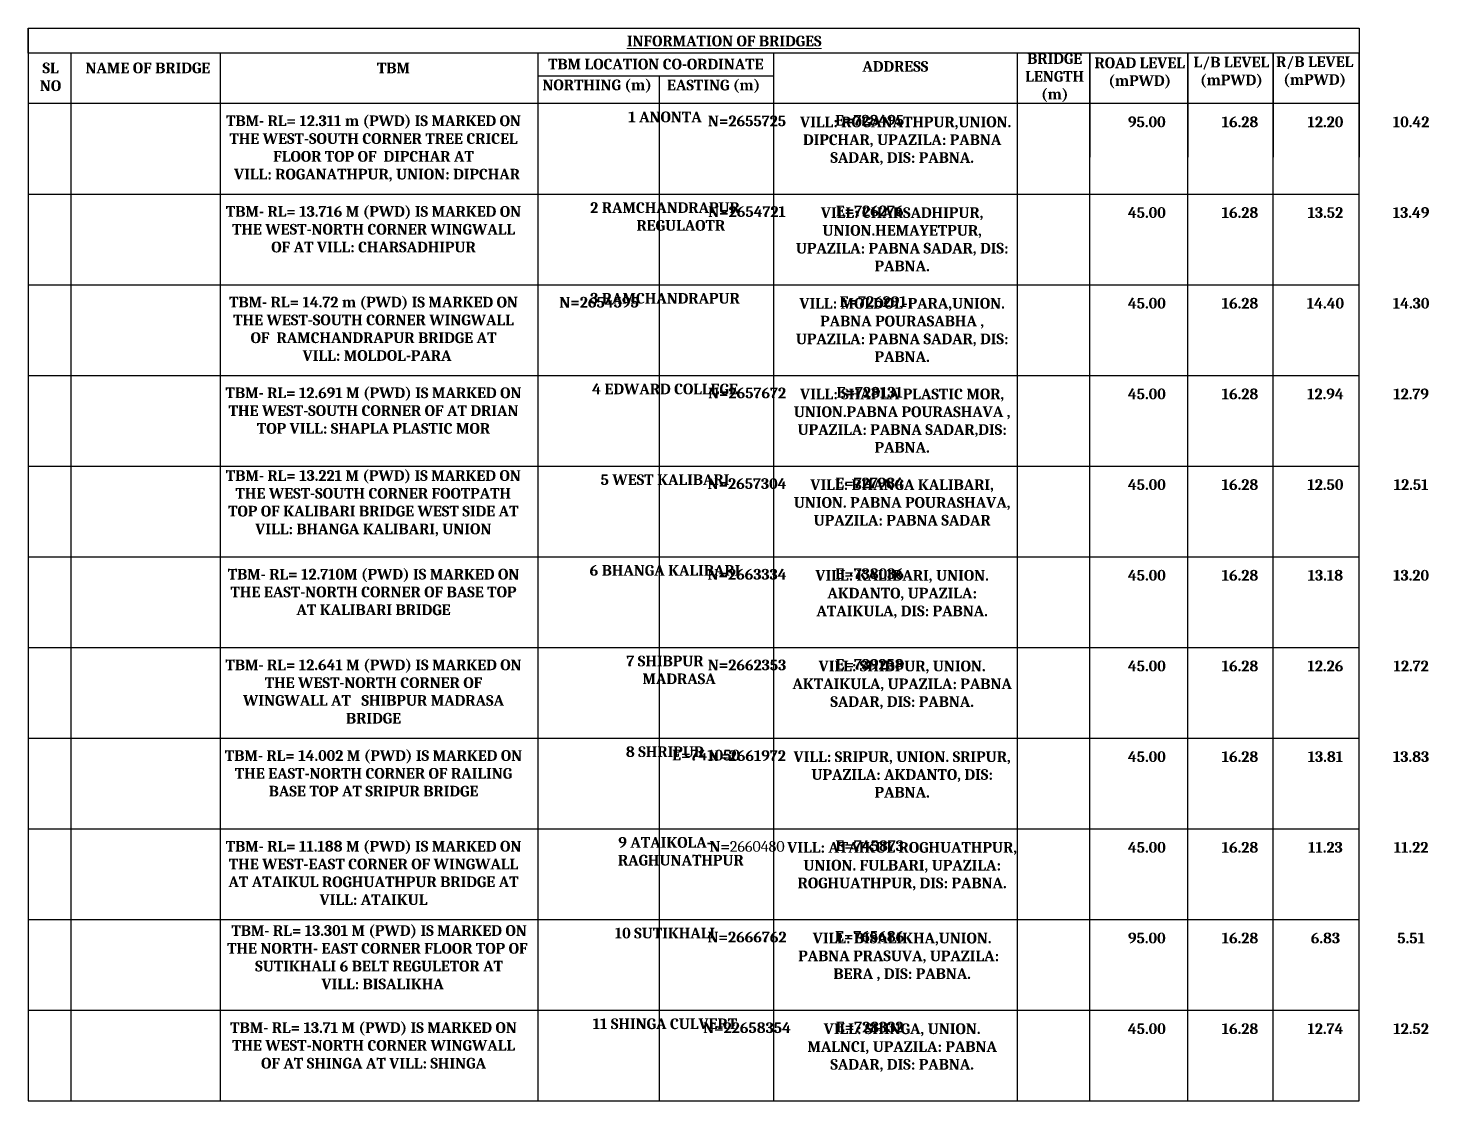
# Model space of a CAD drawing. Header units: millimetres. Extents: x 660635 to 3602845, y -5478610 to -489530.
# Drawn here: x 660635 to 975850, y -3145231 to -2903922 of the extents above; entities that cross this region are included whole.
import ezdxf

# ---------------------------------------------------------------- set-up
doc = ezdxf.new("R2010")
doc.units = ezdxf.units.MM
doc.header["$LTSCALE"] = 25
doc.header["$MEASUREMENT"] = 0
doc.layers.add('Text-5', color=6, linetype='Continuous', lineweight=9)
doc.styles.add('tynrb', font='timesbd.ttf')

msp = doc.modelspace()

# ---------------------------------------------------------------- linework, layer by layer
at = {"layer": 'Text-5', "color": 0, "lineweight": -2, "ltscale": 100}
for p, q in [((660634.867, -2903922.157), (960106.533, -2903922.157)), ((660634.867, -2909588.823), (660634.867, -2903922.157)), ((660634.867, -2903922.157), (660634.867, -3145230.509)), ((960106.533, -2903922.157), (960106.533, -2909588.823)), ((960106.533, -2903922.157), (960106.533, -2909588.823)), ((960106.533, -2909588.823), (660634.867, -2909588.823)), ((670245.633, -2909588.823), (670245.633, -3145230.509)), ((703837.291, -2909588.823), (703837.291, -3145230.509)), ((775311.35, -2909588.823), (775311.35, -3145230.509)), ((828400.953, -2909588.823), (828400.953, -3145230.509)), ((883177.15, -2909588.823), (883177.15, -3145230.509)), ((899523.162, -3145230.509), (899523.162, -2909588.823)), ((899523.162, -2909588.823), (899523.162, -2932973.508)), ((921605.757, -3145230.509), (921605.757, -2909588.823)), ((921605.757, -2909588.823), (921605.757, -2932973.508)), ((940823.786, -3145230.509), (940823.786, -2909588.823)), ((940823.786, -2909588.823), (940823.786, -2932973.508)), ((960106.533, -3145230.509), (960106.533, -2909588.823)), ((960106.533, -2909588.823), (960106.533, -2932973.508)), ((775311.35, -2914670.266), (828322.411, -2914670.266)), ((802679.033, -2914670.266), (802679.033, -3145230.509)), ((960106.533, -2920885.382), (660634.867, -2920885.382)), ((660634.867, -2941280.394), (960106.533, -2941280.394)), ((660634.867, -2961675.405), (960106.533, -2961675.405)), ((660634.867, -2982070.417), (960106.533, -2982070.417)), ((660634.867, -3002465.428), (960106.533, -3002465.428)), ((660634.867, -3022860.44), (960106.533, -3022860.44)), ((660634.867, -3043255.451), (960106.533, -3043255.451)), ((660634.867, -3063650.463), (960106.533, -3063650.463)), ((660634.867, -3084045.474), (960106.533, -3084045.474)), ((660634.867, -3104440.486), (960106.533, -3104440.486)), ((660634.867, -3124835.497), (960106.533, -3124835.497)), ((660634.867, -3145230.509), (960106.533, -3145230.509))]:
    msp.add_line(p, q, dxfattribs=at)

# ---------------------------------------------------------------- texts
at = {"layer": 'Text-5', "color": 0, "attachment_point": 2, "style": 'tynrb'}
for s, insert, char_height, width in [('{\\fCambria|b1|i0|c0|p18;\\H1.3333x;\\LINFORMATION OF BRIDGES}', (817275.894, -2905641.715), 1800, 136930.75343), ('{\\fCambria|b1|i0|c0|p18;\\H1.3333x;SL NO}', (665709.209, -2911692.283), 1800, 6141.17667), ('{\\fCambria|b1|i0|c0|p18;\\H1.3333x;NAME OF BRIDGE}', (687599.095, -2911692.283), 1800, 48175.04394), ('{\\fCambria|b1|i0|c0|p18;\\H1.3333x;TBM}', (742865.819, -2911692.283), 1800, 48175.04394), ('{\\fCambria|b1|i0|c0|p18;\\H1.3333x;TBM LOCATION CO-ORDINATE}', (801883.779, -2910835.446), 1800, 58980.72694), ('{\\fCambria|b1|i0|c0|p18;\\H1.3333x;ADDRESS}', (855786.825, -2911353.283), 1800, 48175.04394), ('{\\fCambria|b1|i0|c0|p18;\\H1.3333x;BRIDGE LENGTH (m)}', (891644.951, -2909588.823), 1800, 18638.93053), ('{\\fCambria|b1|i0|c0|p18;\\H1.3333x;ROAD LEVEL (mPWD)}', (910772.853, -2910548.972), 1800, 26576.6144), ('{\\fCambria|b1|i0|c0|p18;\\H1.3333x;L/B LEVEL (mPWD)}', (931398.906, -2910397.068), 1800, 26576.6144), ('{\\fCambria|b1|i0|c0|p18;\\H1.3333x;R/B LEVEL (mPWD)}', (950136.908, -2910299.744), 1800, 26576.6144), ('{\\fCambria|b1|i0|c0|p18;\\H1.3333x;NORTHING (m)}', (788675.73, -2915509.928), 1800, 48175.04394), ('{\\fCambria|b1|i0|c0|p18;\\H1.3333x;EASTING (m)}', (814894.778, -2915549.248), 1800, 48175.04394), ('{\\fCambria|b1|i0|c0|p18;\\H1.3333x;1^IANONTA}', (803951.302, -2922714.472), 1800, 277473.72049), ('{\\fCambria|b1|i0|c0|p18;\\H1.33333x;N=\\A1;2655725\\A0;  \\P\\H0.75x;                           \\P                         }', (822412.897, -2923606.425), 1800, 91261.63833), ('{\\fCambria|b1|i0|c0|p18;\\H1.33333x;  VILL: \\C7;ROGANATHPUR\\C0;,UNION. DIPCHAR, UPAZILA: PABNA SADAR, DIS: PABNA.\\P\\H0.75x;                         \\P\\fRomantic|b0|i0|c2|p2;\\P\\fCambria|b1|i0|c0|p18;\\P\\P\\P\\P                         }', (857312.971, -2923840.413), 1800, 55500.54741), ('{\\fCambria|b1|i0|c0|p18; E=\\A1;728495\\A0;\\P\\P                         }', (849603.71, -2923467.789), 2400, 91261.63833), ('{\\fCambria|b1|i0|c0|p18;\\H1.33333x;95.00}', (912360.984, -2923828.963), 1800, 55500.54741), ('{\\fCambria|b1|i0|c0|p18;\\H1.33333x;16.28}', (933329.789, -2923828.963), 1800, 55500.54741), ('{\\fCambria|b1|i0|c0|p18;\\H1.33333x;12.20}', (952547.819, -2923828.963), 1800, 55500.54741), ('{\\fCambria|b1|i0|c0|p18;\\H1.33333x;10.42}', (971830.566, -2923828.963), 1800, 55500.54741), ('{\\fCambria|b1|i0|c0|p18;\\H1.3333x;2^IRAMCHANDRAPUR\\P         REGULAOTR}', (803951.302, -2943109.483), 1800, 277473.72049), ('{\\fCambria|b1|i0|c0|p18;\\H1.33333x;N=2654721   \\P\\H0.75x;                           \\P                         }', (822412.897, -2944001.436), 1800, 91261.63833), ('{\\fCambria|b1|i0|c0|p18; E=726276\\H1.33333x; \\H0.75x;\\P\\P                         }', (849603.71, -2943862.8), 2400, 91261.63833), ('{\\fCambria|b1|i0|c0|p18;\\H1.33333x;VILL: CHARSADHIPUR, UNION.HEMAYETPUR, UPAZILA: PABNA SADAR, DIS: PABNA.\\P\\H0.75x;                         \\P\\fRomantic|b0|i0|c2|p2;\\P\\fCambria|b1|i0|c0|p18;\\P\\P\\P\\P                         }', (857312.971, -2944235.425), 1800, 48951.35711), ('{\\fCambria|b1|i0|c0|p18;\\H1.33333x;45.00}', (912360.984, -2944223.974), 1800, 55500.54741), ('{\\fCambria|b1|i0|c0|p18;\\H1.33333x;16.28}', (933329.789, -2944223.974), 1800, 55500.54741), ('{\\fCambria|b1|i0|c0|p18;\\H1.33333x;13.52}', (952547.819, -2944223.974), 1800, 55500.54741), ('{\\fCambria|b1|i0|c0|p18;\\H1.33333x;13.49}', (971830.566, -2944223.974), 1800, 55500.54741), ('{\\fCambria|b1|i0|c0|p18;TBM- RL= \\A1;14.72\\A0; m (PWD) IS MARKED ON THE WEST-SOUTH CORNER WINGWALL OF  RAMCHANDRAPUR BRIDGE AT\\fCambria|b1|i0|c186|p18;\\P\\fCambria|b1|i0|c0|p18;  VILL: MOLDOL-PARA   \\P\\P\\A1;\\fTimes New Roman Baltic|b1|i0|c0|p18;\\C256;\\P\\A0;\\fCambria|b1|i0|c0|p18;\\C0;                      \\A1;\\P\\pt14400;\\A0;\\P\\ptz;                         \\P\\P\\P\\P\\P\\P                         }', (738374.002, -2964371.589), 2400, 67225.29935), ('{\\fCambria|b1|i0|c0|p18;N=\\A1;2654595\\A0;  \\P                                                   \\P                         }', (789121.677, -2964396.448), 2400, 91261.63833), ('{\\fCambria|b1|i0|c0|p18;\\H1.3333x;3^IRAMCHANDRAPUR\\P        }', (803951.302, -2963504.495), 1800, 277473.72049), ('{\\fCambria|b1|i0|c0|p18;VILL:^IMOLDOL-PARA,UNION. PABNA POURASABHA , UPAZILA: PABNA SADAR, DIS: PABNA.}', (857312.971, -2964630.437), 2400, 51895.07288), ('{\\fCambria|b1|i0|c0|p18;   E=\\A1;72629\\A0;1}', (849603.71, -2964257.812), 2400, 91261.63833), ('{\\fCambria|b1|i0|c0|p18;\\H1.33333x;45.00}', (912360.984, -2964618.986), 1800, 55500.54741), ('{\\fCambria|b1|i0|c0|p18;\\H1.33333x;16.28}', (933329.789, -2964618.986), 1800, 55500.54741), ('{\\fCambria|b1|i0|c0|p18;\\H1.33333x;14.40}', (952547.819, -2964618.986), 1800, 55500.54741), ('{\\fCambria|b1|i0|c0|p18;\\H1.33333x;14.30}', (971830.566, -2964618.986), 1800, 55500.54741), ('{\\fCambria|b1|i0|c0|p18;\\H1.3333x;4^IEDWARD COLLEGE        }', (803951.302, -2983899.507), 1800, 277473.72049), ('{\\fCambria|b1|i0|c0|p18;\\H1.33333x;N=2657672  \\P\\H0.75x;                           \\P                         }', (822412.897, -2984791.459), 1800, 91261.63833), ('{\\fCambria|b1|i0|c186|p18;\\C7;VILL:^ISHAPLA PLASTIC MOR\\fCambria|b1|i0|c0|p18;\\C0;, UNION.PABNA POURASHAVA , UPAZILA: PABNA SADAR,DIS: PABNA.\\P\\H1.33333x;\\P\\H0.75x;                                                 }', (857312.971, -2985025.448), 2400, 51895.07288), ('{\\fCambria|b1|i0|c0|p18; E=728131\\P\\P                         }', (849603.71, -2984652.823), 2400, 91261.63833), ('{\\fCambria|b1|i0|c0|p18;\\H1.33333x;45.00}', (912360.984, -2985013.997), 1800, 55500.54741), ('{\\fCambria|b1|i0|c0|p18;\\H1.33333x;16.28}', (933329.789, -2985013.997), 1800, 55500.54741), ('{\\fCambria|b1|i0|c0|p18;\\H1.33333x;12.94}', (952547.819, -2985013.997), 1800, 55500.54741), ('{\\fCambria|b1|i0|c0|p18;\\H1.33333x;12.79}', (971830.566, -2985013.997), 1800, 55500.54741), ('{\\fCambria|b1|i0|c0|p18;\\H1.3333x;5^IWEST KALIBARI         }', (803951.302, -3004294.518), 1800, 277473.72049), ('{\\fCambria|b1|i0|c0|p18;\\H1.33333x;N=2657304  \\P\\H0.75x;                           \\P                         }', (822412.897, -3005186.471), 1800, 91261.63833), ('{\\fCambria|b1|i0|c0|p18;\\H1.33333x;VILL: \\C7;BHANGA\\fCambria|b1|i0|c186|p18; \\fCambria|b1|i0|c0|p18;KALIBARI\\C0;, UNION. PABNA POURASHAVA, UPAZILA: PABNA SADAR\\H0.75x;                         \\P\\fRomantic|b0|i0|c2|p2;\\P\\fCambria|b1|i0|c0|p18;\\P\\P\\P\\P                         }', (857312.971, -3005420.46), 1800, 53117.63821), ('{\\fCambria|b1|i0|c0|p18; E=727984\\P\\P                         }', (849603.71, -3005047.835), 2400, 91261.63833), ('{\\fCambria|b1|i0|c0|p18;\\H1.33333x;45.00}', (912360.984, -3005409.009), 1800, 55500.54741), ('{\\fCambria|b1|i0|c0|p18;\\H1.33333x;16.28}', (933329.789, -3005409.009), 1800, 55500.54741), ('{\\fCambria|b1|i0|c0|p18;\\H1.33333x;12.50}', (952547.819, -3005409.009), 1800, 55500.54741), ('{\\fCambria|b1|i0|c0|p18;\\H1.33333x;12.51}', (971830.566, -3005409.009), 1800, 55500.54741), ('{\\fCambria|b1|i0|c0|p18;\\H1.3333x;6^IBHANGA KALIBARI        }', (803951.302, -3024689.53), 1800, 277473.72049), ('{\\fCambria|b1|i0|c0|p18;\\H1.33333x;N=\\A1;\\C256;\\c0;2663334\\A0;\\C0; \\P\\H0.75x;                           \\P                         }', (822412.897, -3025581.482), 1800, 91261.63833), ('{\\fCambria|b1|i0|c0|p18;\\H1.33333x;\\C256;\\c0;VILL: KALIBARI, UNION. AKDANTO, UPAZILA: ATAIKULA, DIS: PABNA.\\P\\C0;\\P\\H0.75x;                         \\P\\fRomantic|b0|i0|c2|p2;\\P\\fCambria|b1|i0|c0|p18;\\P\\P\\P\\P                         }', (857312.971, -3025815.471), 1800, 51180.71151), ('{\\fCambria|b1|i0|c0|p18; E=\\A1;\\C256;\\c0;738036\\H1.33333x; \\A0;\\H0.75x;\\C0;\\P\\P                         }', (849603.71, -3025442.846), 2400, 91261.63833), ('{\\fCambria|b1|i0|c0|p18;\\H1.33333x;45.00}', (912360.984, -3025804.021), 1800, 55500.54741), ('{\\fCambria|b1|i0|c0|p18;\\H1.33333x;16.28}', (933329.789, -3025804.021), 1800, 55500.54741), ('{\\fCambria|b1|i0|c0|p18;\\H1.33333x;13.18}', (952547.819, -3025804.021), 1800, 55500.54741), ('{\\fCambria|b1|i0|c0|p18;\\H1.33333x;13.20}', (971830.566, -3025804.021), 1800, 55500.54741), ('{\\fCambria|b1|i0|c0|p18;\\H1.3333x;7^ISHIBPUR \\P        MADRASA        }', (803951.302, -3045084.541), 1800, 277473.72049), ('{\\fCambria|b1|i0|c0|p18;\\H1.33333x;N=\\A1;\\C256;\\c0;2662353\\A0;\\C0;\\P\\H0.75x;                           \\P                         }', (822412.897, -3045976.494), 1800, 91261.63833), ('{\\fCambria|b1|i0|c0|p18;\\H1.33333x;\\C256;\\c0;VILL: SHIBPUR, UNION. AKTAIKULA, UPAZILA: PABNA SADAR, DIS: PABNA.\\C0;   \\H0.75x;                      \\P\\fRomantic|b0|i0|c2|p2;\\P\\fCambria|b1|i0|c0|p18;\\P\\P\\P\\P                         }', (857312.971, -3046210.483), 1800, 55500.54741), ('{\\fCambria|b1|i0|c0|p18; E=\\A1;\\C256;\\c0;739258\\A0;\\C0;\\P\\P                         }', (849603.71, -3045837.858), 2400, 91261.63833), ('{\\fCambria|b1|i0|c0|p18;\\H1.33333x;45.00}', (912360.984, -3046199.032), 1800, 55500.54741), ('{\\fCambria|b1|i0|c0|p18;\\H1.33333x;16.28}', (933329.789, -3046199.032), 1800, 55500.54741), ('{\\fCambria|b1|i0|c0|p18;\\H1.33333x;12.26}', (952547.819, -3046199.032), 1800, 55500.54741), ('{\\fCambria|b1|i0|c0|p18;\\H1.33333x;12.72}', (971830.566, -3046199.032), 1800, 55500.54741), ('{\\fCambria|b1|i0|c0|p18;\\H1.3333x;8^ISHRIPUR        }', (803951.302, -3065479.553), 1800, 277473.72049), ('\\pt21600,33600;{\\fCambria|b1|i0|c0|p18;E=\\A1;\\C256;\\c0;741050\\A0;\\C0;\\P\\ptz;                         }', (813182.853, -3066243.333), 2400, 91261.63833), ('{\\fCambria|b1|i0|c0|p18;\\H1.33333x;N=\\A1;\\C256;\\c0;2661972 \\A0;\\C0;  \\P\\H0.75x;                           \\P                         }', (822412.897, -3066371.505), 1800, 91261.63833), ('{\\fCambria|b1|i0|c0|p18;\\C256;\\c0;VILL: SRIPUR, UNION. SRIPUR, UPAZILA: AKDANTO, DIS: PABNA.\\P\\C0;                        }', (857312.971, -3066605.494), 2400, 51539.4168), ('{\\fCambria|b1|i0|c0|p18;\\H1.33333x;45.00}', (912360.984, -3066594.044), 1800, 55500.54741), ('{\\fCambria|b1|i0|c0|p18;\\H1.33333x;16.28}', (933329.789, -3066594.044), 1800, 55500.54741), ('{\\fCambria|b1|i0|c0|p18;\\H1.33333x;13.81}', (952547.819, -3066594.044), 1800, 55500.54741), ('{\\fCambria|b1|i0|c0|p18;\\H1.33333x;13.83}', (971830.566, -3066594.044), 1800, 55500.54741), ('{\\fCambria|b1|i0|c0|p18;\\H1.3333x;9^IATAIKOLA-\\P         RAGHUNATHPUR        }', (803951.302, -3085874.564), 1800, 277473.72049), ('{\\fCambria|b1|i0|c0|p18;\\H1.33333x;N=\\A1;\\fCambria|b0|i0|c0|p18;\\C256;\\c0;2660480 \\A0;\\C0;  \\fCambria|b1|i0|c0|p18;\\H0.75x;                         \\P                         }', (822412.897, -3086766.517), 1800, 91261.63833), ('{\\fCambria|b1|i0|c0|p18;\\C256;\\c0;VILL: ATAIKUL ROGHUATHPUR, UNION. FULBARI, UPAZILA: ROGHUATHPUR, DIS: PABNA.\\C0;                         \\P\\fRomantic|b0|i0|c2|p2;\\P\\fCambria|b1|i0|c0|p18;\\P\\P\\P\\P                         }', (857312.971, -3087000.506), 2400, 51851.95931), ('{\\fCambria|b1|i0|c0|p18; E=\\A1;\\C256;\\c0;745873\\A0;\\C0;\\P                         }', (849603.71, -3086627.881), 2400, 91261.63833), ('{\\fCambria|b1|i0|c0|p18;\\H1.33333x;45.00}', (912360.984, -3086989.055), 1800, 55500.54741), ('{\\fCambria|b1|i0|c0|p18;\\H1.33333x;16.28}', (933329.789, -3086989.055), 1800, 55500.54741), ('{\\fCambria|b1|i0|c0|p18;\\H1.33333x;11.23}', (952547.819, -3086989.055), 1800, 55500.54741), ('{\\fCambria|b1|i0|c0|p18;\\H1.33333x;11.22}', (971830.566, -3086989.055), 1800, 55500.54741), ('{\\fCambria|b1|i0|c0|p18;\\H1.3333x;10^ISUTIKHALI        }', (803951.302, -3106269.576), 1800, 277473.72049), ('{\\fCambria|b1|i0|c0|p18;\\H1.33333x;N=\\A1;\\C256;\\c0;2666762\\A0;\\C0; \\H0.75x;                          \\P                         }', (822412.897, -3107161.528), 1800, 91261.63833), ('{\\fCambria|b1|i0|c0|p18;\\C256;\\c0;VILL: BISALIKHA,UNION. PABNA PRASUVA, UPAZILA:   BERA , DIS: PABNA.}', (857312.971, -3107395.517), 2400, 51169.88714), ('{\\fCambria|b1|i0|c0|p18; E=\\A1;\\C256;\\c0;765686\\A0;\\C0;\\P\\P                         }', (849603.71, -3107022.892), 2400, 91261.63833), ('{\\fCambria|b1|i0|c0|p18;\\H1.33333x;95.00}', (912360.984, -3107384.067), 1800, 55500.54741), ('{\\fCambria|b1|i0|c0|p18;\\H1.33333x;16.28}', (933329.789, -3107384.067), 1800, 55500.54741), ('{\\fCambria|b1|i0|c0|p18;\\H1.33333x;6.83}', (952547.819, -3107384.067), 1800, 55500.54741), ('{\\fCambria|b1|i0|c0|p18;\\H1.33333x;5.51}', (971830.566, -3107384.067), 1800, 55500.54741), ('{\\fCambria|b1|i0|c0|p18;\\H1.3333x;11^ISHINGA CULVERT        }', (803951.302, -3126664.587), 1800, 277473.72049), ('{\\fCambria|b1|i0|c0|p18;\\H1.33333x;N=\\A1;\\C256;\\c0;22658354\\A0;\\C0;  \\P\\H0.75x;                           \\P                         }', (822412.897, -3127556.54), 1800, 91261.63833), ('{\\fCambria|b1|i0|c0|p18;\\H1.33333x;\\C256;\\c0;VILL: \\fCambria|b1|i0|c186|p18;SHINGA\\fCambria|b1|i0|c0|p18;, UNION. MALNCI, UPAZILA: PABNA SADAR, DIS: PABNA.\\P\\H0.75x;\\C0;                         \\P\\fRomantic|b0|i0|c2|p2;\\P\\fCambria|b1|i0|c0|p18;\\P\\P\\P\\P                         }', (857312.971, -3127790.529), 1800, 49161.23758), ('{\\fCambria|b1|i0|c0|p18; E=\\A1;\\C256;\\c0;728332\\A0;\\C0;\\P                         }', (849603.71, -3127417.904), 2400, 91261.63833), ('{\\fCambria|b1|i0|c0|p18;\\H1.33333x;45.00}', (912360.984, -3127779.078), 1800, 55500.54741), ('{\\fCambria|b1|i0|c0|p18;\\H1.33333x;16.28}', (933329.789, -3127779.078), 1800, 55500.54741), ('{\\fCambria|b1|i0|c0|p18;\\H1.33333x;12.74}', (952547.819, -3127779.078), 1800, 55500.54741), ('{\\fCambria|b1|i0|c0|p18;\\H1.33333x;12.52}', (971830.566, -3127779.078), 1800, 55500.54741)]:
    msp.add_mtext(s, dxfattribs=dict(at, insert=insert, char_height=char_height, width=width))
at = {"layer": 'Text-5', "color": 0, "lineweight": -2, "ltscale": 100, "attachment_point": 2, "style": 'tynrb'}
for s, insert, char_height, width in [('\\pt10800;{\\fCambria|b1|i0|c0|p18;\\H1.33333x;TBM- RL= \\A1;12.311\\A0; m (PWD) IS MARKED ON THE WEST-SOUTH CORNER TREE CRICEL FLOOR TOP OF  \\C7;DIPCHAR \\C0;AT\\fCambria|b1|i0|c186|p18;\\C7;\\P\\fCambria|b1|i0|c0|p18;\\C0;  VILL: \\C7;ROGANATHPUR\\C0;, UNION: DIPCHAR\\P\\P\\H0.75x;\\P\\ptz;                         \\P\\fRomantic|b0|i0|c2|p2;\\P\\fCambria|b1|i0|c0|p18;\\P\\P\\P\\P                         }', (738374.002, -2923581.566), 1800, 68217.56364), ('{\\fCambria|b1|i0|c0|p18;\\H1.33333x;TBM- RL= 13.716 M (PWD) IS MARKED ON THE WEST-NORTH CORNER WINGWALL OF AT VILL: CHARSADHIPUR\\fRomantic|b0|i0|c2|p2;\\H0.75x;\\P\\P\\pt10800;\\fCambria|b1|i0|c0|p18;\\P\\ptz;                         \\P\\fRomantic|b0|i0|c2|p2;\\P\\fCambria|b1|i0|c0|p18;\\P\\P\\P\\P                         }', (738374.002, -2943976.577), 1800, 68217.56364), ('{\\fCambria|b1|i0|c0|p18;TBM- RL= 12.691 M (PWD) IS MARKED ON THE WEST-SOUTH CORNER OF AT DRIAN TOP VILL: \\fCambria|b1|i0|c186|p18;\\C7;SHAPLA PLASTIC MOR}', (738374.002, -2984766.6), 2400, 68217.56364), ('{\\fCambria|b1|i0|c0|p18;\\C256;\\c0;TBM- RL= 13.221 M (PWD) IS MARKED ON THE WEST-SOUTH CORNER FOOTPATH TOP OF KALIBARI BRIDGE WEST SIDE AT VILL: BHANGA\\fCambria|b1|i0|c186|p18; \\fCambria|b1|i0|c0|p18;KALIBARI, UNION}', (738327.407, -3003368.15), 2400, 68217.56364), ('{\\fCambria|b1|i0|c0|p18;\\H1.33333x;\\C256;\\c0;TBM- RL= \\A1;12.710\\A0;M (PWD) IS MARKED ON THE EAST-NORTH CORNER OF BASE TOP AT KALIBARI\\fCambria|b1|i0|c186|p18; \\fCambria|b1|i0|c0|p18;B\\fCambria|b1|i0|c186|p18;RIDGE}', (738374.002, -3025556.623), 1800, 65891.50516), ('{\\fCambria|b1|i0|c0|p18;TBM- RL=\\C256;\\c0; \\A1;12.641\\A0; M (PWD) IS MARKED ON THE WEST-NORTH CORNER OF WINGWALL AT   SHIBPUR MADRASA\\fCambria|b1|i0|c238|p18; BRIDGE\\fCambria|b1|i0|c0|p18; }', (738374.002, -3045951.635), 2400, 68217.56364), ('{\\fCambria|b1|i0|c0|p18;\\C256;\\c0;TBM- RL= \\A1;14.002\\A0; M (PWD) IS MARKED ON THE EAST-NORTH CORNER OF RAILING BASE TOP AT SRIPUR\\fCambria|b1|i0|c238|p18; BRIDGE\\fCambria|b1|i0|c0|p18; \\fCambria|b0|i0|c0|p18;   }', (738374.002, -3066346.646), 2400, 68217.56364), ('{\\fCambria|b1|i0|c0|p18;\\C256;\\c0;TBM- RL= \\A1;11.188\\A0; M (PWD) IS MARKED ON THE WEST-EAST CORNER OF WINGWALL AT ATAIKUL ROGHUATHPUR\\fCambria|b1|i0|c238|p18; BRIDGE\\fCambria|b1|i0|c0|p18; AT VILL: ATAIKUL  }', (738374.002, -3086741.658), 2400, 68217.56364), ('{\\fCambria|b1|i0|c0|p18;\\C256;\\c0;TBM- RL= \\A1;13.301\\A0; M (PWD) IS MARKED ON THE NORTH- EAST CORNER FLOOR TOP OF  SUTIKHALI 6 BELT REGULETOR AT\\fCambria|b1|i0|c186|p18;\\P\\fCambria|b1|i0|c0|p18;  VILL: BISALIKHA\\P                                       }', (739629.584, -3105702.971), 2400, 71251.75466), ('{\\fCambria|b1|i0|c0|p18;\\H1.33333x;\\C256;\\c0;TBM- RL= \\A1;13.71\\A0; M (PWD) IS MARKED ON THE WEST-NORTH CORNER WINGWALL OF AT \\fCambria|b1|i0|c186|p18;SHINGA\\fCambria|b1|i0|c0|p18; AT VILL: \\fCambria|b1|i0|c186|p18;SHINGA}', (738374.002, -3127531.681), 1800, 68217.56364)]:
    msp.add_mtext(s, dxfattribs=dict(at, insert=insert, char_height=char_height, width=width))

doc.saveas('drawing.dxf')
